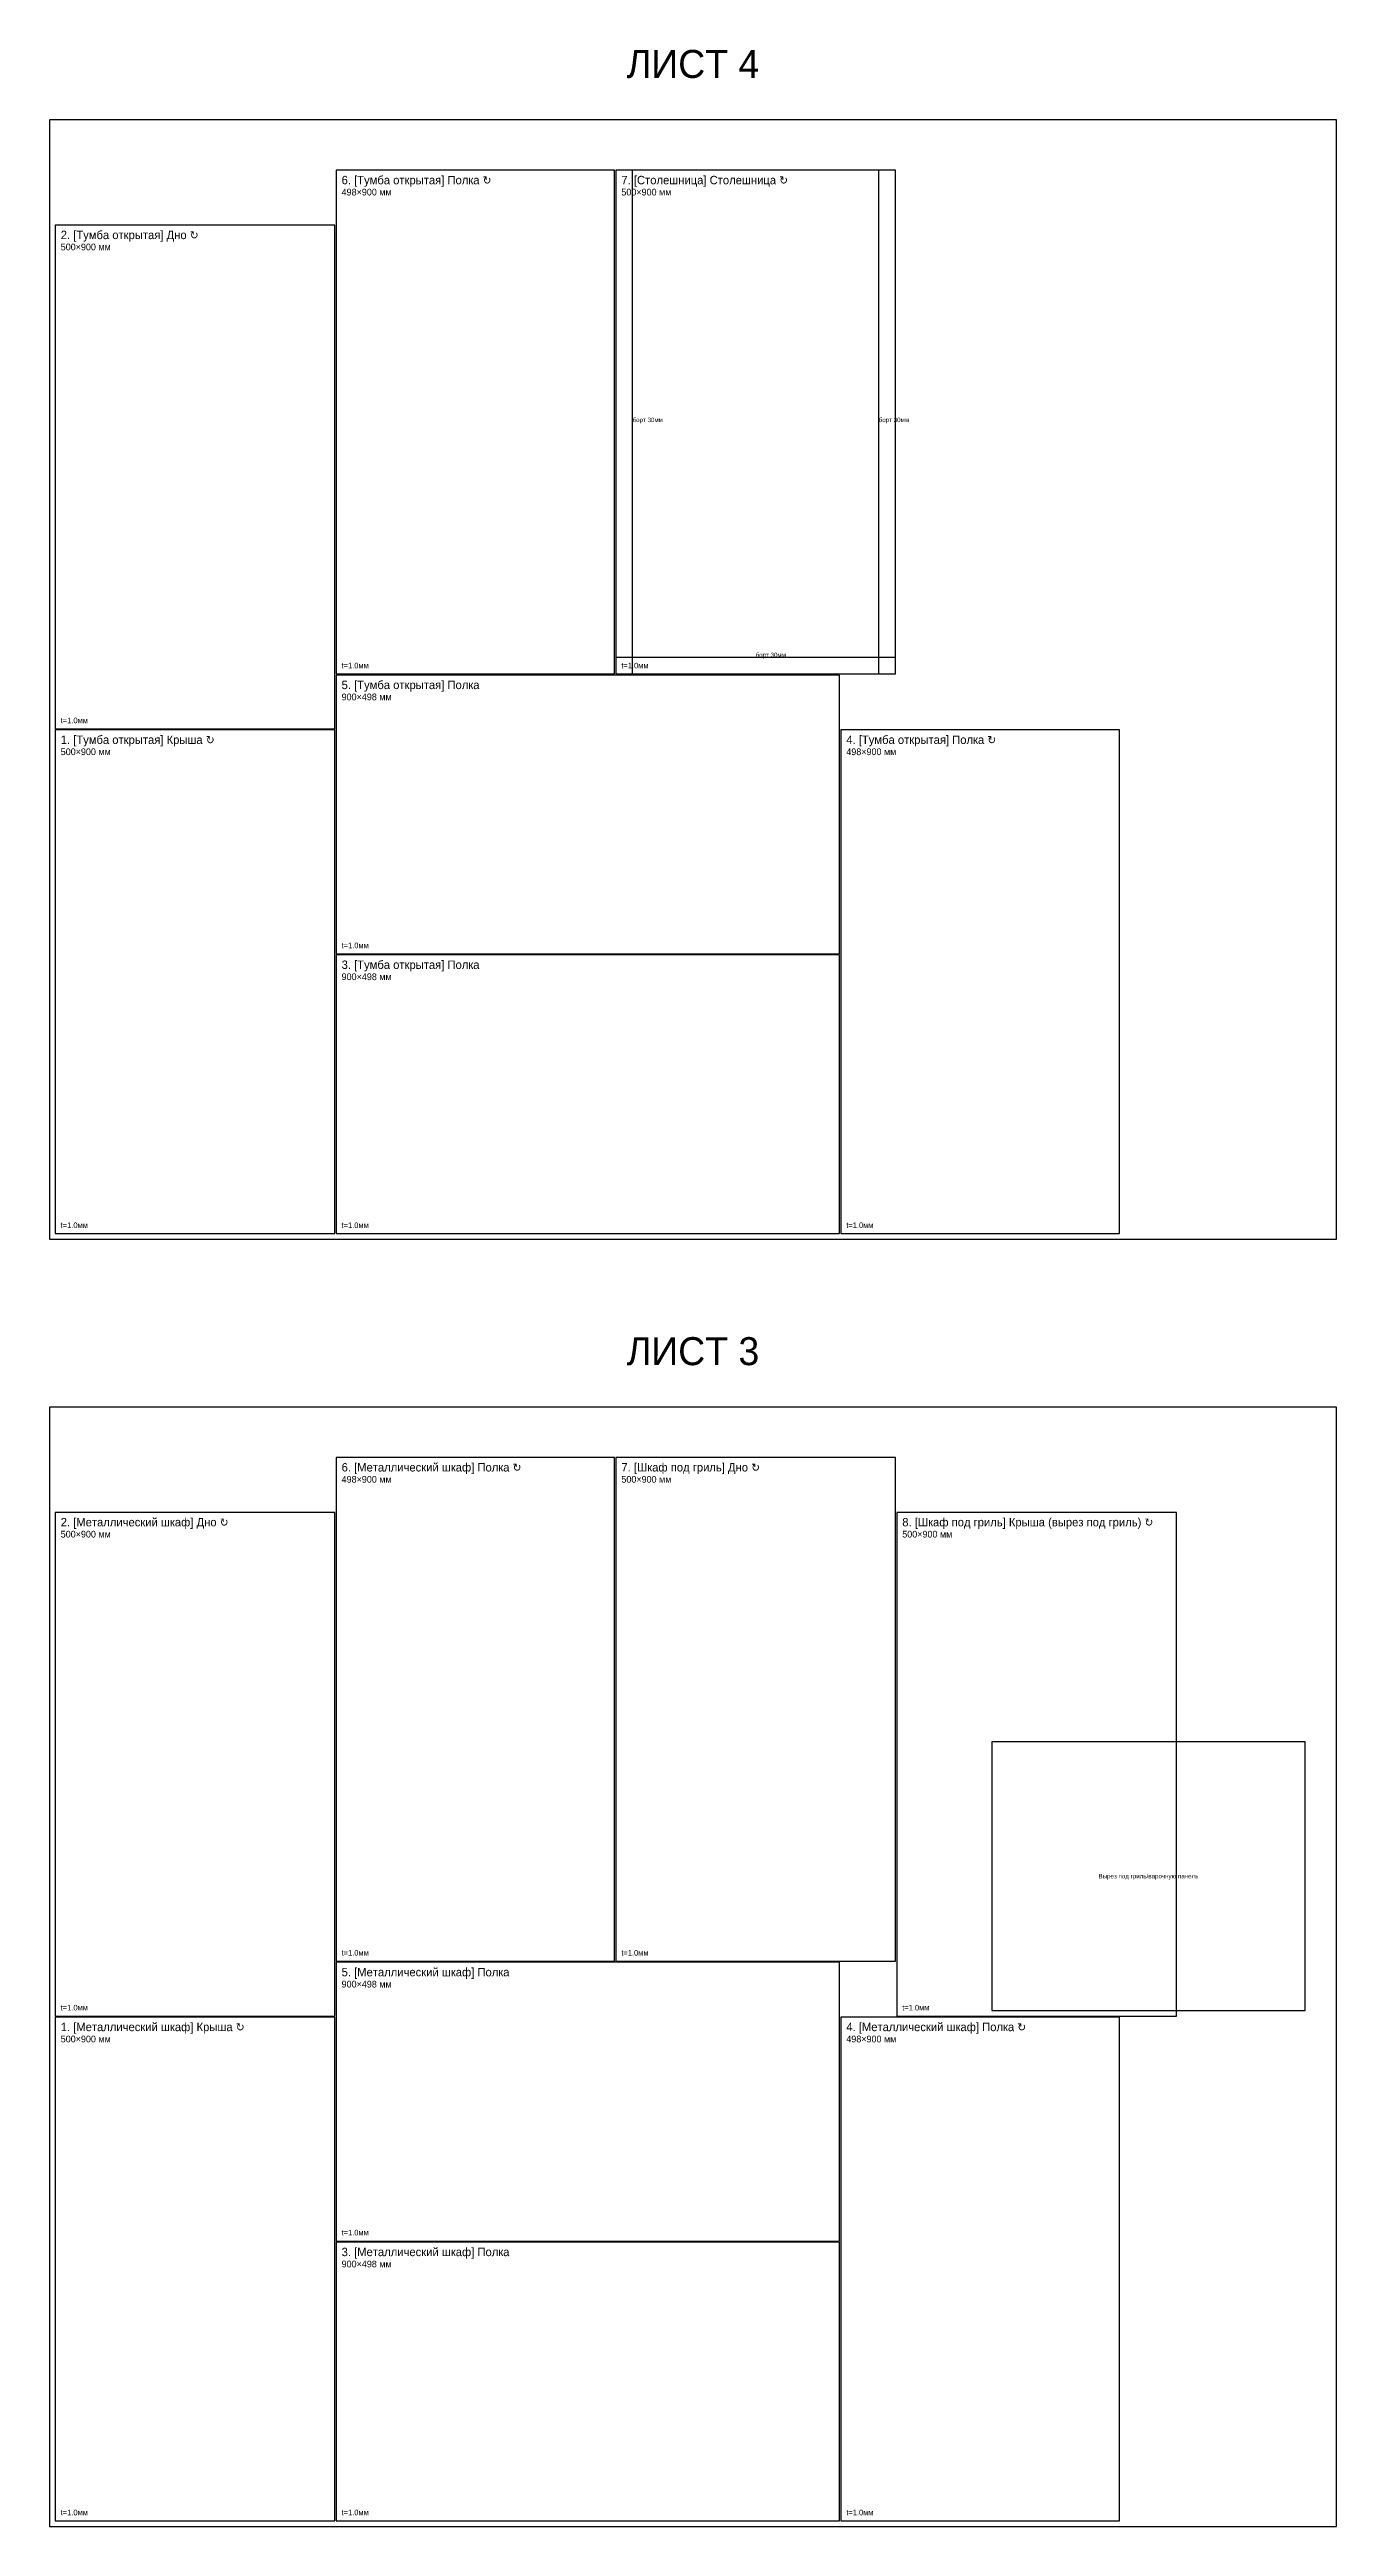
# Model space of a CAD drawing. Header units: metres. Extents: x 0 to 2300, y 0 to 9026.
# Drawn here: x 0 to 2300, y 4600 to 9026 of the extents above; entities that cross this region are included whole.
import ezdxf
from ezdxf.enums import TextEntityAlignment as Align

# ---------------------------------------------------------------- set-up
doc = ezdxf.new("R2010")
doc.units = ezdxf.units.M
doc.linetypes.add('DASHED', pattern=[1.524, 1.27, -0.254])
for name, color, linetype in [('BEND', 4, 'Continuous'), ('CUT', 5, 'Continuous'), ('CUTOUT', 6, 'Continuous'), ('SHEET', 1, 'Continuous'), ('TEXT', 7, 'Continuous')]:
    doc.layers.add(name, color=color, linetype=linetype)

msp = doc.modelspace()

# ---------------------------------------------------------------- linework, layer by layer
at = {"layer": 'BEND', "color": 4, "linetype": 'DASHED'}
for p, q in [((1042, 7910), (1042, 8810)), ((1482, 7910), (1482, 8810)), ((1012, 7940), (1512, 7940))]:
    msp.add_line(p, q, dxfattribs=at)
at = {"layer": 'CUT', "color": 5}
for points in [[(512, 7910), (1010, 7910), (1010, 8810), (512, 8810), (512, 7910)], [(1012, 7910), (1512, 7910), (1512, 8810), (1012, 8810), (1012, 7910)], [(10, 7812), (510, 7812), (510, 8712), (10, 8712), (10, 7812)], [(512, 7410), (1412, 7410), (1412, 7908), (512, 7908), (512, 7410)], [(10, 6910), (510, 6910), (510, 7810), (10, 7810), (10, 6910)], [(1414, 6910), (1912, 6910), (1912, 7810), (1414, 7810), (1414, 6910)], [(512, 6910), (1412, 6910), (1412, 7408), (512, 7408), (512, 6910)], [(512, 5610), (1010, 5610), (1010, 6510), (512, 6510), (512, 5610)], [(1012, 5610), (1512, 5610), (1512, 6510), (1012, 6510), (1012, 5610)], [(10, 5512), (510, 5512), (510, 6412), (10, 6412), (10, 5512)], [(1514, 5512), (2014, 5512), (2014, 6412), (1514, 6412), (1514, 5512)], [(512, 5110), (1412, 5110), (1412, 5608), (512, 5608), (512, 5110)], [(10, 4610), (510, 4610), (510, 5510), (10, 5510), (10, 4610)], [(1414, 4610), (1912, 4610), (1912, 5510), (1414, 5510), (1414, 4610)], [(512, 4610), (1412, 4610), (1412, 5108), (512, 5108), (512, 4610)]]:
    msp.add_lwpolyline(points, dxfattribs=at)
at = {"layer": 'CUTOUT', "color": 6}
msp.add_lwpolyline([(1684, 5522), (2244, 5522), (2244, 6002), (1684, 6002), (1684, 5522)], dxfattribs=at)
at = {"layer": 'SHEET', "color": 1}
for points in [[(0, 6900), (2300, 6900), (2300, 8900), (0, 8900), (0, 6900)], [(0, 4600), (2300, 4600), (2300, 6600), (0, 6600), (0, 4600)]]:
    msp.add_lwpolyline(points, dxfattribs=at)

# ---------------------------------------------------------------- texts
at = {"layer": 'BEND', "color": 4}
for p in [(1042, 8360), (1482, 8360), (1262, 7940)]:
    msp.add_text('борт 30мм', height=8, dxfattribs=at).set_placement(p)
at = {"layer": 'TEXT', "color": 7}
for s, p in [('ЛИСТ 4', (1150, 9000)), ('ЛИСТ 3', (1150, 6700))]:
    msp.add_text(s, height=50, dxfattribs=at).set_placement(p, align=Align.MIDDLE_CENTER)
at = {"layer": 'TEXT', "color": 3}
for s, p in [('498×900 мм', (522, 8765)), ('500×900 мм', (1022, 8765)), ('500×900 мм', (20, 8667)), ('900×498 мм', (522, 7863)), ('500×900 мм', (20, 7765)), ('498×900 мм', (1424, 7765)), ('900×498 мм', (522, 7363)), ('498×900 мм', (522, 6465)), ('500×900 мм', (1022, 6465)), ('500×900 мм', (20, 6367)), ('500×900 мм', (1524, 6367)), ('900×498 мм', (522, 5563)), ('500×900 мм', (20, 5465)), ('498×900 мм', (1424, 5465)), ('900×498 мм', (522, 5063))]:
    msp.add_text(s, height=12, dxfattribs=at).set_placement(p)
at = {"layer": 'TEXT', "color": 7}
for s, p in [('6. [Тумба открытая] Полка ↻', (522, 8785)), ('7. [Столешница] Столешница ↻', (1022, 8785)), ('2. [Тумба открытая] Дно ↻', (20, 8687)), ('5. [Тумба открытая] Полка', (522, 7883)), ('1. [Тумба открытая] Крыша ↻', (20, 7785)), ('4. [Тумба открытая] Полка ↻', (1424, 7785)), ('3. [Тумба открытая] Полка', (522, 7383)), ('6. [Металлический шкаф] Полка ↻', (522, 6485)), ('7. [Шкаф под гриль] Дно ↻', (1022, 6485)), ('2. [Металлический шкаф] Дно ↻', (20, 6387)), ('8. [Шкаф под гриль] Крыша (вырез под гриль) ↻', (1524, 6387)), ('5. [Металлический шкаф] Полка', (522, 5583)), ('1. [Металлический шкаф] Крыша ↻', (20, 5485)), ('4. [Металлический шкаф] Полка ↻', (1424, 5485)), ('3. [Металлический шкаф] Полка', (522, 5083))]:
    msp.add_text(s, height=15, dxfattribs=at).set_placement(p)
at = {"layer": 'TEXT', "color": 8}
for p in [(522, 7920), (1022, 7920), (20, 7822), (522, 7420), (20, 6920), (522, 6920), (1424, 6920), (522, 5620), (1022, 5620), (20, 5522), (1524, 5522), (522, 5120), (20, 4620), (522, 4620), (1424, 4620)]:
    msp.add_text('t=1.0мм', height=10, dxfattribs=at).set_placement(p)
at = {"layer": 'TEXT', "color": 6}
msp.add_text('Вырез под гриль/варочную панель', height=8, dxfattribs=at).set_placement((1964, 5762), align=Align.MIDDLE_CENTER)

doc.saveas('drawing.dxf')
